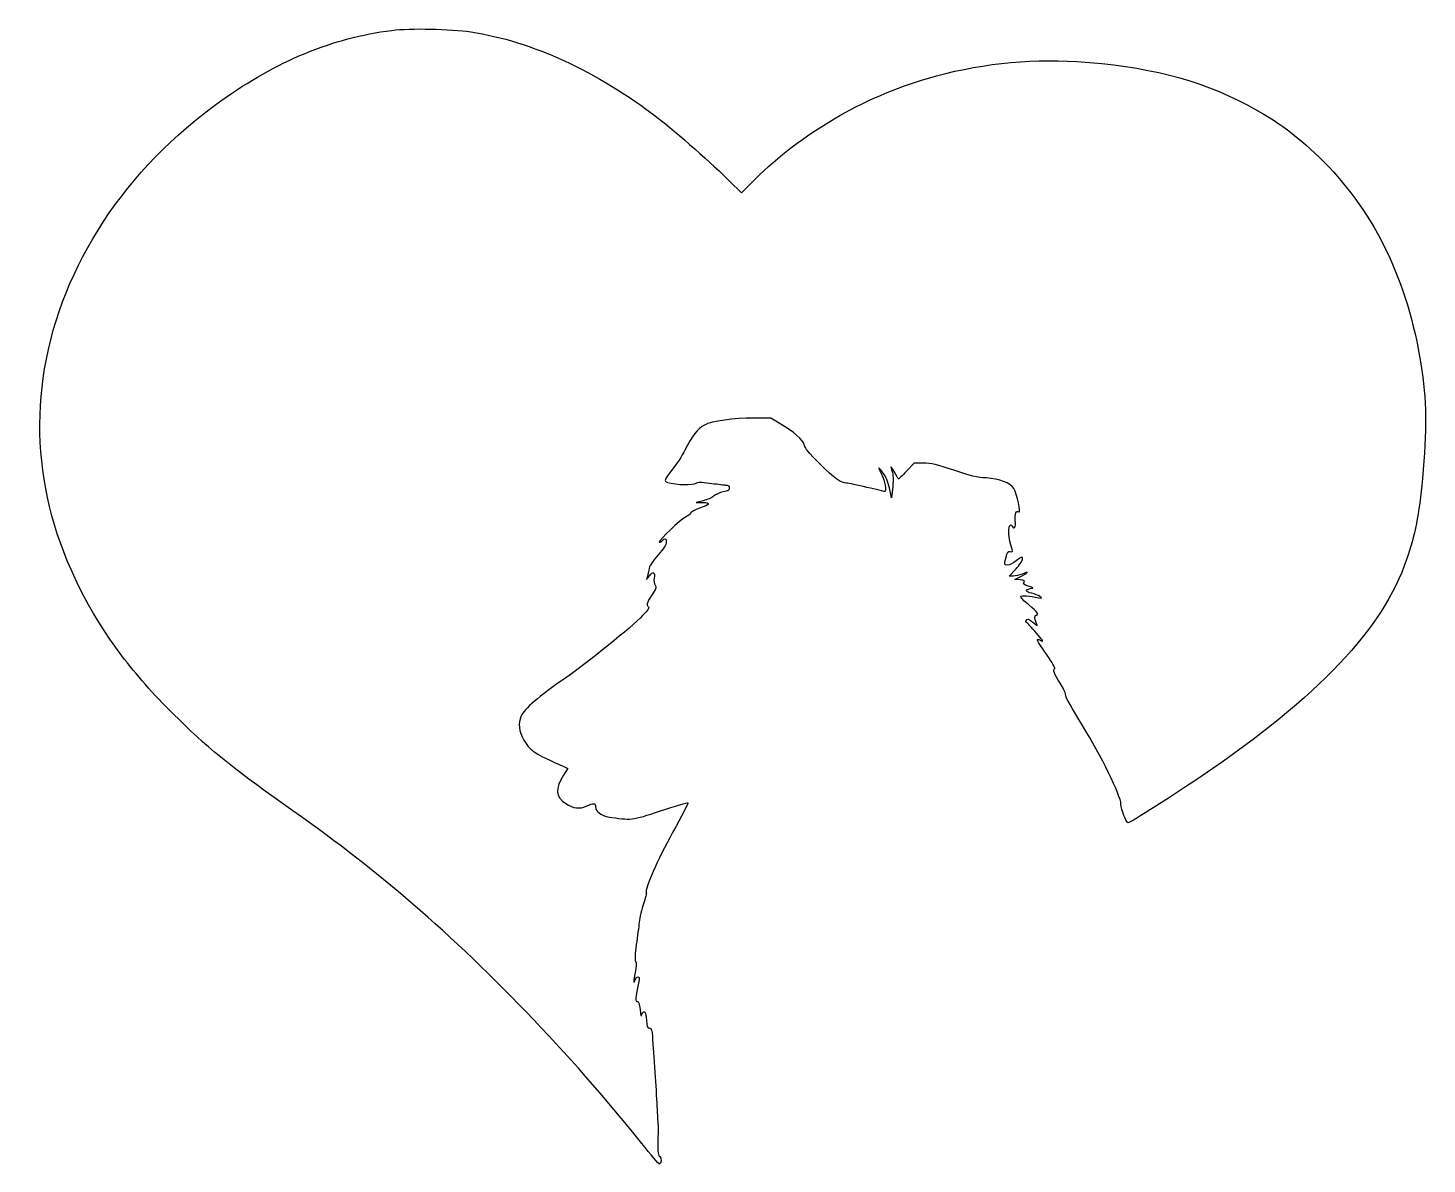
# Model space of a CAD drawing. Header units: centimetres. Extents: x -17.9 to 17.7, y -14.4 to 14.5.
import ezdxf

# ---------------------------------------------------------------- set-up
doc = ezdxf.new("R2010")
doc.units = ezdxf.units.CM
doc.header["$MEASUREMENT"] = 0
doc.layers.add('Layer 1', color=7, linetype='Continuous')

msp = doc.modelspace()

# ---------------------------------------------------------------- linework, layer by layer
at = {"layer": 'Layer 1'}
msp.add_open_spline([(-8.67833, 14.39686), (-10.19175, 14.20283), (-11.5958, 13.62428), (-13.02808, 12.60122), (-13.02808, 12.60122), (-15.45872, 10.86908), (-17.06386, 8.42786), (-17.51189, 5.78555), (-17.51189, 5.78555), (-17.93522, 3.29141), (-17.24731, 0.74436), (-15.54339, -1.51695), (-15.54339, -1.51695), (-15.18356, -1.99673), (-14.75317, -2.48356), (-14.23458, -2.99862), (-14.23458, -2.99862), (-13.41966, -3.81354), (-12.75997, -4.35329), (-11.43, -5.29168), (-11.43, -5.29168), (-10.15294, -6.19126), (-9.34861, -6.80862), (-8.32908, -7.67293), (-8.32908, -7.67293), (-6.32883, -9.36626), (-4.14161, -11.63815), (-2.31422, -13.92415), (-2.31422, -13.92415), (-2.08491, -14.21343), (-1.88383, -14.44626), (-1.86972, -14.44626), (-1.86972, -14.44626), (-1.81328, -14.44626), (-1.80269, -14.28751), (-1.85561, -14.25929), (-1.85561, -14.25929), (-1.90147, -14.23107), (-1.91205, -14.16051), (-1.905, -13.83243), (-1.905, -13.83243), (-1.89794, -13.61724), (-1.90147, -13.42321), (-1.905, -13.40557), (-1.905, -13.40557), (-1.91206, -13.3844), (-1.91911, -13.2574), (-1.92264, -13.12335), (-1.92264, -13.12335), (-1.92617, -12.98577), (-1.94733, -12.63652), (-1.9685, -12.34724), (-1.9685, -12.34724), (-1.98967, -12.05443), (-2.01789, -11.6311), (-2.032, -11.4018), (-2.032, -11.4018), (-2.05317, -11.03844), (-2.06375, -10.98905), (-2.12019, -10.98905), (-2.12019, -10.98905), (-2.17311, -10.98905), (-2.18722, -10.95377), (-2.19427, -10.78797), (-2.19427, -10.78797), (-2.20485, -10.57983), (-2.26483, -10.50575), (-2.31069, -10.64333), (-2.31069, -10.64333), (-2.33186, -10.70683), (-2.34597, -10.67861), (-2.36008, -10.5128), (-2.36008, -10.5128), (-2.37419, -10.37169), (-2.39536, -10.30466), (-2.42358, -10.31172), (-2.42358, -10.31172), (-2.48708, -10.3223), (-2.48355, -10.25175), (-2.37772, -9.76139), (-2.37772, -9.76139), (-2.35655, -9.65908), (-2.45533, -9.65556), (-2.48708, -9.75786), (-2.48708, -9.75786), (-2.53294, -9.9025), (-2.53294, -9.80019), (-2.48708, -9.57794), (-2.48708, -9.57794), (-2.45533, -9.42977), (-2.4518, -9.331), (-2.47297, -9.28866), (-2.47297, -9.28866), (-2.49414, -9.24985), (-2.48708, -9.10169), (-2.45533, -8.86533), (-2.45533, -8.86533), (-2.42711, -8.66425), (-2.39183, -8.40672), (-2.38125, -8.2903), (-2.38125, -8.2903), (-2.36714, -8.17388), (-2.31775, -7.96222), (-2.27189, -7.82463), (-2.27189, -7.82463), (-2.2225, -7.68352), (-2.19075, -7.55299), (-2.20133, -7.53888), (-2.20133, -7.53888), (-2.24719, -7.4648), (-1.90852, -6.69927), (-1.53105, -6.01488), (-1.53105, -6.01488), (-1.30527, -5.60566), (-1.12888, -5.26346), (-1.13947, -5.25288), (-1.13947, -5.25288), (-1.14653, -5.2423), (-1.46403, -5.33755), (-1.83797, -5.46102), (-1.83797, -5.46102), (-2.5788, -5.70796), (-2.5788, -5.70796), (-3.18205, -5.60919), (-3.18205, -5.60919), (-3.35491, -5.57744), (-3.49249, -5.46808), (-3.49249, -5.35872), (-3.49249, -5.35872), (-3.49249, -5.25641), (-3.53482, -5.25289), (-3.72885, -5.34108), (-3.72885, -5.34108), (-3.89818, -5.41869), (-4.04635, -5.40105), (-4.25096, -5.27405), (-4.25096, -5.27405), (-4.50849, -5.1153), (-4.52965, -4.87894), (-4.30388, -4.55438), (-4.30388, -4.55438), (-4.24391, -4.46266), (-4.19805, -4.38505), (-4.2051, -4.37799), (-4.2051, -4.37799), (-4.20863, -4.37446), (-4.34974, -4.31096), (-4.51554, -4.23688), (-4.51554, -4.23688), (-5.03412, -4.0111), (-5.17523, -3.9088), (-5.31282, -3.66538), (-5.31282, -3.66538), (-5.44688, -3.42549), (-5.46804, -3.24557), (-5.38338, -3.04449), (-5.38338, -3.04449), (-5.31282, -2.87516), (-4.91066, -2.52943), (-4.28624, -2.09905), (-4.28624, -2.09905), (-3.67241, -1.67572), (-2.57527, -0.79024), (-2.29657, -0.49391), (-2.29657, -0.49391), (-2.15193, -0.34222), (-2.11665, -0.28577), (-2.15193, -0.2646), (-2.15193, -0.2646), (-2.20837, -0.22932), (-2.16957, -0.11996), (-2.0214, 0.09523), (-2.0214, 0.09523), (-1.94732, 0.20459), (-1.94026, 0.23634), (-1.97554, 0.2822), (-1.97554, 0.2822), (-2.00376, 0.31395), (-2.01082, 0.38451), (-2.00023, 0.45859), (-2.00023, 0.45859), (-1.97554, 0.61734), (-2.0214, 0.64203), (-2.12017, 0.52209), (-2.12017, 0.52209), (-2.12017, 0.52209), (-2.19778, 0.42331), (-2.19778, 0.42331), (-2.19778, 0.42331), (-2.19778, 0.42331), (-2.17309, 0.5115), (-2.17309, 0.5115), (-2.17309, 0.5115), (-2.15898, 0.56089), (-2.13428, 0.65261), (-2.1237, 0.71611), (-2.1237, 0.71611), (-2.10959, 0.78314), (-2.01787, 0.92072), (-1.89439, 1.05478), (-1.89439, 1.05478), (-1.76033, 1.20647), (-1.69331, 1.31231), (-1.69331, 1.37228), (-1.69331, 1.37228), (-1.69331, 1.47811), (-1.718, 1.48517), (-1.8062, 1.40403), (-1.8062, 1.40403), (-1.84148, 1.37228), (-1.8697, 1.3617), (-1.8697, 1.37934), (-1.8697, 1.37934), (-1.8697, 1.43578), (-1.32995, 1.94731), (-1.20648, 2.00728), (-1.20648, 2.00728), (-1.14298, 2.04256), (-1.08301, 2.08842), (-1.07242, 2.11311), (-1.07242, 2.11311), (-1.06184, 2.14133), (-0.95953, 2.19425), (-0.84664, 2.23658), (-0.84664, 2.23658), (-0.575, 2.33536), (-0.55031, 2.38122), (-0.7655, 2.38475), (-0.7655, 2.38475), (-0.7655, 2.38475), (-0.93483, 2.38828), (-0.93483, 2.38828), (-0.93483, 2.38828), (-0.93483, 2.38828), (-0.75139, 2.43061), (-0.75139, 2.43061), (-0.75139, 2.43061), (-0.65261, 2.45178), (-0.53267, 2.50469), (-0.48681, 2.54703), (-0.48681, 2.54703), (-0.44095, 2.58584), (-0.33512, 2.63522), (-0.24692, 2.65286), (-0.24692, 2.65286), (-0.12345, 2.67755), (-0.08817, 2.69872), (-0.08817, 2.75164), (-0.08817, 2.75164), (-0.08817, 2.80456), (-0.11639, 2.82572), (-0.194, 2.82925), (-0.194, 2.82925), (-0.25044, 2.83631), (-0.43036, 2.85747), (-0.59264, 2.87864), (-0.59264, 2.87864), (-0.80783, 2.90686), (-0.89603, 2.90686), (-0.93131, 2.87864), (-0.93131, 2.87864), (-1.00539, 2.81867), (-1.42167, 2.82925), (-1.66509, 2.89628), (-1.66509, 2.89628), (-1.76034, 2.9245), (-1.74623, 2.96331), (-1.53809, 3.22084), (-1.53809, 3.22084), (-1.43578, 3.35137), (-1.29115, 3.57362), (-1.21706, 3.71826), (-1.21706, 3.71826), (-1.03714, 4.08162), (-0.88898, 4.26859), (-0.72317, 4.35326), (-0.72317, 4.35326), (-0.52209, 4.45557), (0.02472, 4.53318), (0.53272, 4.53318), (0.53272, 4.53318), (0.53272, 4.53318), (0.97016, 4.53318), (0.97016, 4.53318), (0.97016, 4.53318), (0.97016, 4.53318), (1.1783, 4.40618), (1.1783, 4.40618), (1.1783, 4.40618), (1.56636, 4.17335), (1.79213, 3.97932), (1.81683, 3.85585), (1.81683, 3.85585), (1.83447, 3.77118), (1.94383, 3.63713), (2.20841, 3.37607), (2.20841, 3.37607), (2.60705, 2.98449), (2.75522, 2.87513), (2.8928, 2.87513), (2.8928, 2.87513), (2.94219, 2.87513), (3.17855, 2.82927), (3.41491, 2.7693), (3.41491, 2.7693), (3.6548, 2.71286), (3.85588, 2.66347), (3.86647, 2.66347), (3.86647, 2.66347), (3.91586, 2.66347), (3.86647, 2.94216), (3.79239, 3.09033), (3.79239, 3.09033), (3.74653, 3.18558), (3.71125, 3.26319), (3.71831, 3.26319), (3.71831, 3.26319), (3.72537, 3.26319), (3.77475, 3.20322), (3.8312, 3.13266), (3.8312, 3.13266), (3.88764, 3.05505), (3.95114, 2.90335), (3.98642, 2.75519), (3.98642, 2.75519), (3.98642, 2.75519), (4.04286, 2.50472), (4.04286, 2.50472), (4.04286, 2.50472), (4.04286, 2.50472), (4.07108, 2.79047), (4.07108, 2.79047), (4.07108, 2.79047), (4.08519, 2.96686), (4.08166, 3.10797), (4.0605, 3.17147), (4.0605, 3.17147), (3.997, 3.33022), (4.01817, 3.32669), (4.11342, 3.15736), (4.11342, 3.15736), (4.16281, 3.06917), (4.20867, 2.99155), (4.21573, 2.9845), (4.21573, 2.9845), (4.22279, 2.97744), (4.31451, 3.06564), (4.42034, 3.17853), (4.42034, 3.17853), (4.42034, 3.17853), (4.61437, 3.38667), (4.61437, 3.38667), (4.61437, 3.38667), (4.61437, 3.38667), (4.85426, 3.38314), (4.85426, 3.38314), (4.85426, 3.38314), (5.04829, 3.38314), (5.20351, 3.34786), (5.62684, 3.20322), (5.62684, 3.20322), (6.0537, 3.05858), (6.21245, 3.01978), (6.45587, 3.00919), (6.45587, 3.00919), (6.78043, 2.99155), (7.06618, 2.88219), (7.15437, 2.73755), (7.15437, 2.73755), (7.22845, 2.61408), (7.34134, 2.08491), (7.27784, 2.14488), (7.27784, 2.14488), (7.2214, 2.20485), (7.17201, 2.08844), (7.18965, 1.92263), (7.18965, 1.92263), (7.20376, 1.75682), (7.16496, 1.6898), (7.10851, 1.78152), (7.10851, 1.78152), (7.01679, 1.92616), (6.99209, 1.5381), (7.07323, 1.30527), (7.07323, 1.30527), (7.14026, 1.12535), (7.14026, 1.11477), (7.05912, 1.13594), (7.05912, 1.13594), (7.0062, 1.15005), (6.98856, 1.12183), (6.95329, 0.9913), (6.95329, 0.9913), (6.9039, 0.78669), (6.90037, 0.79374), (6.99915, 0.79374), (6.99915, 0.79374), (7.04501, 0.79374), (7.14026, 0.84313), (7.21434, 0.89957), (7.21434, 0.89957), (7.37309, 1.02304), (7.37309, 1.02304), (7.37309, 0.93838), (7.37309, 0.93838), (7.37309, 0.9031), (7.29548, 0.79021), (7.20376, 0.69144), (7.20376, 0.69144), (7.20376, 0.69144), (7.03443, 0.51152), (7.03443, 0.51152), (7.03443, 0.51152), (7.03443, 0.51152), (7.13321, 0.51152), (7.13321, 0.51152), (7.13321, 0.51152), (7.18965, 0.51152), (7.29196, 0.53621), (7.36252, 0.56444), (7.36252, 0.56444), (7.54596, 0.64205), (7.53891, 0.6103), (7.34488, 0.51152), (7.34488, 0.51152), (7.34488, 0.51152), (7.17907, 0.42333), (7.17907, 0.42333), (7.17907, 0.42333), (7.17907, 0.42333), (7.31313, 0.41275), (7.31313, 0.41275), (7.31313, 0.41275), (7.42249, 0.40217), (7.44013, 0.39158), (7.40838, 0.35278), (7.40838, 0.35278), (7.37663, 0.31397), (7.3978, 0.29634), (7.52127, 0.25753), (7.52127, 0.25753), (7.66944, 0.2152), (7.66944, 0.21167), (7.57066, 0.19403), (7.57066, 0.19403), (7.42602, 0.16934), (7.44719, 0.11289), (7.60947, 0.07409), (7.60947, 0.07409), (7.68355, 0.05645), (7.77528, 0.02117), (7.81408, -0.00705), (7.81408, -0.00705), (7.88111, -0.05644), (7.87758, -0.05997), (7.7788, -0.0388), (7.7788, -0.0388), (7.56008, 0.01059), (7.34488, 0.0247), (7.32724, -0.00705), (7.32724, -0.00705), (7.31666, -0.02469), (7.40838, -0.11994), (7.53538, -0.22224), (7.53538, -0.22224), (7.74705, -0.39863), (7.80702, -0.47624), (7.72588, -0.47624), (7.72588, -0.47624), (7.67649, -0.47624), (7.68002, -0.60324), (7.73294, -0.69849), (7.73294, -0.69849), (7.76822, -0.76552), (7.75763, -0.76199), (7.65886, -0.67732), (7.65886, -0.67732), (7.59536, -0.6244), (7.53186, -0.58207), (7.51422, -0.58207), (7.51422, -0.58207), (7.46836, -0.58207), (7.43661, -0.64557), (7.47541, -0.66674), (7.47541, -0.66674), (7.49305, -0.67732), (7.60594, -0.8008), (7.72941, -0.94191), (7.72941, -0.94191), (7.87052, -1.10066), (7.91991, -1.17474), (7.85994, -1.13594), (7.85994, -1.13594), (7.80702, -1.10419), (7.75763, -1.09008), (7.75058, -1.10419), (7.75058, -1.10419), (7.74, -1.1183), (7.84583, -1.28763), (7.98341, -1.47813), (7.98341, -1.47813), (8.12099, -1.67216), (8.21624, -1.83444), (8.19508, -1.84149), (8.19508, -1.84149), (8.13511, -1.86266), (8.18097, -1.98966), (8.33266, -2.21191), (8.33266, -2.21191), (8.40674, -2.32127), (8.46672, -2.45533), (8.46672, -2.50472), (8.46672, -2.50472), (8.46672, -2.56469), (8.63253, -2.86103), (8.90064, -3.29141), (8.90064, -3.29141), (9.36983, -4.0393), (9.87783, -5.07999), (9.87783, -5.29166), (9.87783, -5.29166), (9.87783, -5.41866), (10.01189, -5.76791), (10.06127, -5.76791), (10.06127, -5.76791), (10.10713, -5.76791), (11.26777, -5.0306), (11.94158, -4.57199), (11.94158, -4.57199), (14.92608, -2.54352), (16.53827, -0.83607), (17.14858, 0.93487), (17.14858, 0.93487), (17.36025, 1.54518), (17.46255, 2.07081), (17.55075, 2.99862), (17.55075, 2.99862), (17.66717, 4.21218), (17.65658, 5.00945), (17.51194, 5.90904), (17.51194, 5.90904), (17.1768, 8.00454), (16.34777, 9.73668), (15.04602, 11.04548), (15.04602, 11.04548), (14.41455, 11.68048), (13.84305, 12.10734), (13.0881, 12.50245), (13.0881, 12.50245), (11.84279, 13.15509), (10.50224, 13.49376), (8.75952, 13.60312), (8.75952, 13.60312), (7.47894, 13.68073), (6.1913, 13.53609), (4.95305, 13.17273), (4.95305, 13.17273), (3.31263, 12.69295), (1.72866, 11.76867), (0.57508, 10.61509), (0.57508, 10.61509), (0.57508, 10.61509), (0.21877, 10.25878), (0.21877, 10.25878), (0.21877, 10.25878), (0.21877, 10.25878), (-0.07756, 10.55511), (-0.07756, 10.55511), (-0.07756, 10.55511), (-0.45856, 10.94317), (-1.46045, 11.82864), (-1.89789, 12.16378), (-1.89789, 12.16378), (-3.47128, 13.36675), (-5.09758, 14.11464), (-6.66745, 14.35806), (-6.66745, 14.35806), (-7.17545, 14.43567), (-8.21262, 14.45684), (-8.67828, 14.39687), (-8.67828, 14.39687), (-8.67828, 14.39687), (-8.67833, 14.39686), (-8.67833, 14.39686)], degree=3, knots=[0, 0, 0, 0, 0.00680272, 0.00680272, 0.00680272, 0.00680272, 0.01360544, 0.01360544, 0.01360544, 0.01360544, 0.02040816, 0.02040816, 0.02040816, 0.02040816, 0.02721088, 0.02721088, 0.02721088, 0.02721088, 0.03401361, 0.03401361, 0.03401361, 0.03401361, 0.04081633, 0.04081633, 0.04081633, 0.04081633, 0.04761905, 0.04761905, 0.04761905, 0.04761905, 0.05442177, 0.05442177, 0.05442177, 0.05442177, 0.06122449, 0.06122449, 0.06122449, 0.06122449, 0.06802721, 0.06802721, 0.06802721, 0.06802721, 0.07482993, 0.07482993, 0.07482993, 0.07482993, 0.08163265, 0.08163265, 0.08163265, 0.08163265, 0.08843537, 0.08843537, 0.08843537, 0.08843537, 0.0952381, 0.0952381, 0.0952381, 0.0952381, 0.10204082, 0.10204082, 0.10204082, 0.10204082, 0.10884354, 0.10884354, 0.10884354, 0.10884354, 0.11564626, 0.11564626, 0.11564626, 0.11564626, 0.12244898, 0.12244898, 0.12244898, 0.12244898, 0.1292517, 0.1292517, 0.1292517, 0.1292517, 0.13605442, 0.13605442, 0.13605442, 0.13605442, 0.14285714, 0.14285714, 0.14285714, 0.14285714, 0.14965986, 0.14965986, 0.14965986, 0.14965986, 0.15646259, 0.15646259, 0.15646259, 0.15646259, 0.16326531, 0.16326531, 0.16326531, 0.16326531, 0.17006803, 0.17006803, 0.17006803, 0.17006803, 0.17687075, 0.17687075, 0.17687075, 0.17687075, 0.18367347, 0.18367347, 0.18367347, 0.18367347, 0.19047619, 0.19047619, 0.19047619, 0.19047619, 0.19727891, 0.19727891, 0.19727891, 0.19727891, 0.20408163, 0.20408163, 0.20408163, 0.20408163, 0.21088435, 0.21088435, 0.21088435, 0.21088435, 0.21768707, 0.21768707, 0.21768707, 0.21768707, 0.2244898, 0.2244898, 0.2244898, 0.2244898, 0.23129252, 0.23129252, 0.23129252, 0.23129252, 0.23809524, 0.23809524, 0.23809524, 0.23809524, 0.24489796, 0.24489796, 0.24489796, 0.24489796, 0.25170068, 0.25170068, 0.25170068, 0.25170068, 0.2585034, 0.2585034, 0.2585034, 0.2585034, 0.26530612, 0.26530612, 0.26530612, 0.26530612, 0.27210884, 0.27210884, 0.27210884, 0.27210884, 0.27891156, 0.27891156, 0.27891156, 0.27891156, 0.28571429, 0.28571429, 0.28571429, 0.28571429, 0.29251701, 0.29251701, 0.29251701, 0.29251701, 0.29931973, 0.29931973, 0.29931973, 0.29931973, 0.30612245, 0.30612245, 0.30612245, 0.30612245, 0.31292517, 0.31292517, 0.31292517, 0.31292517, 0.31972789, 0.31972789, 0.31972789, 0.31972789, 0.32653061, 0.32653061, 0.32653061, 0.32653061, 0.33333333, 0.33333333, 0.33333333, 0.33333333, 0.34013605, 0.34013605, 0.34013605, 0.34013605, 0.34693878, 0.34693878, 0.34693878, 0.34693878, 0.3537415, 0.3537415, 0.3537415, 0.3537415, 0.36054422, 0.36054422, 0.36054422, 0.36054422, 0.36734694, 0.36734694, 0.36734694, 0.36734694, 0.37414966, 0.37414966, 0.37414966, 0.37414966, 0.38095238, 0.38095238, 0.38095238, 0.38095238, 0.3877551, 0.3877551, 0.3877551, 0.3877551, 0.39455782, 0.39455782, 0.39455782, 0.39455782, 0.40136054, 0.40136054, 0.40136054, 0.40136054, 0.40816327, 0.40816327, 0.40816327, 0.40816327, 0.41496599, 0.41496599, 0.41496599, 0.41496599, 0.42176871, 0.42176871, 0.42176871, 0.42176871, 0.42857143, 0.42857143, 0.42857143, 0.42857143, 0.43537415, 0.43537415, 0.43537415, 0.43537415, 0.44217687, 0.44217687, 0.44217687, 0.44217687, 0.44897959, 0.44897959, 0.44897959, 0.44897959, 0.45578231, 0.45578231, 0.45578231, 0.45578231, 0.46258503, 0.46258503, 0.46258503, 0.46258503, 0.46938776, 0.46938776, 0.46938776, 0.46938776, 0.47619048, 0.47619048, 0.47619048, 0.47619048, 0.4829932, 0.4829932, 0.4829932, 0.4829932, 0.48979592, 0.48979592, 0.48979592, 0.48979592, 0.49659864, 0.49659864, 0.49659864, 0.49659864, 0.50340136, 0.50340136, 0.50340136, 0.50340136, 0.51020408, 0.51020408, 0.51020408, 0.51020408, 0.5170068, 0.5170068, 0.5170068, 0.5170068, 0.52380952, 0.52380952, 0.52380952, 0.52380952, 0.53061224, 0.53061224, 0.53061224, 0.53061224, 0.53741497, 0.53741497, 0.53741497, 0.53741497, 0.54421769, 0.54421769, 0.54421769, 0.54421769, 0.55102041, 0.55102041, 0.55102041, 0.55102041, 0.55782313, 0.55782313, 0.55782313, 0.55782313, 0.56462585, 0.56462585, 0.56462585, 0.56462585, 0.57142857, 0.57142857, 0.57142857, 0.57142857, 0.57823129, 0.57823129, 0.57823129, 0.57823129, 0.58503401, 0.58503401, 0.58503401, 0.58503401, 0.59183673, 0.59183673, 0.59183673, 0.59183673, 0.59863946, 0.59863946, 0.59863946, 0.59863946, 0.60544218, 0.60544218, 0.60544218, 0.60544218, 0.6122449, 0.6122449, 0.6122449, 0.6122449, 0.61904762, 0.61904762, 0.61904762, 0.61904762, 0.62585034, 0.62585034, 0.62585034, 0.62585034, 0.63265306, 0.63265306, 0.63265306, 0.63265306, 0.63945578, 0.63945578, 0.63945578, 0.63945578, 0.6462585, 0.6462585, 0.6462585, 0.6462585, 0.65306122, 0.65306122, 0.65306122, 0.65306122, 0.65986395, 0.65986395, 0.65986395, 0.65986395, 0.66666667, 0.66666667, 0.66666667, 0.66666667, 0.67346939, 0.67346939, 0.67346939, 0.67346939, 0.68027211, 0.68027211, 0.68027211, 0.68027211, 0.68707483, 0.68707483, 0.68707483, 0.68707483, 0.69387755, 0.69387755, 0.69387755, 0.69387755, 0.70068027, 0.70068027, 0.70068027, 0.70068027, 0.70748299, 0.70748299, 0.70748299, 0.70748299, 0.71428571, 0.71428571, 0.71428571, 0.71428571, 0.72108844, 0.72108844, 0.72108844, 0.72108844, 0.72789116, 0.72789116, 0.72789116, 0.72789116, 0.73469388, 0.73469388, 0.73469388, 0.73469388, 0.7414966, 0.7414966, 0.7414966, 0.7414966, 0.74829932, 0.74829932, 0.74829932, 0.74829932, 0.75510204, 0.75510204, 0.75510204, 0.75510204, 0.76190476, 0.76190476, 0.76190476, 0.76190476, 0.76870748, 0.76870748, 0.76870748, 0.76870748, 0.7755102, 0.7755102, 0.7755102, 0.7755102, 0.78231293, 0.78231293, 0.78231293, 0.78231293, 0.78911565, 0.78911565, 0.78911565, 0.78911565, 0.79591837, 0.79591837, 0.79591837, 0.79591837, 0.80272109, 0.80272109, 0.80272109, 0.80272109, 0.80952381, 0.80952381, 0.80952381, 0.80952381, 0.81632653, 0.81632653, 0.81632653, 0.81632653, 0.82312925, 0.82312925, 0.82312925, 0.82312925, 0.82993197, 0.82993197, 0.82993197, 0.82993197, 0.83673469, 0.83673469, 0.83673469, 0.83673469, 0.84353741, 0.84353741, 0.84353741, 0.84353741, 0.85034014, 0.85034014, 0.85034014, 0.85034014, 0.85714286, 0.85714286, 0.85714286, 0.85714286, 0.86394558, 0.86394558, 0.86394558, 0.86394558, 0.8707483, 0.8707483, 0.8707483, 0.8707483, 0.87755102, 0.87755102, 0.87755102, 0.87755102, 0.88435374, 0.88435374, 0.88435374, 0.88435374, 0.89115646, 0.89115646, 0.89115646, 0.89115646, 0.89795918, 0.89795918, 0.89795918, 0.89795918, 0.9047619, 0.9047619, 0.9047619, 0.9047619, 0.91156463, 0.91156463, 0.91156463, 0.91156463, 0.91836735, 0.91836735, 0.91836735, 0.91836735, 0.92517007, 0.92517007, 0.92517007, 0.92517007, 0.93197279, 0.93197279, 0.93197279, 0.93197279, 0.93877551, 0.93877551, 0.93877551, 0.93877551, 0.94557823, 0.94557823, 0.94557823, 0.94557823, 0.95238095, 0.95238095, 0.95238095, 0.95238095, 0.95918367, 0.95918367, 0.95918367, 0.95918367, 0.96598639, 0.96598639, 0.96598639, 0.96598639, 0.97278912, 0.97278912, 0.97278912, 0.97278912, 0.97959184, 0.97959184, 0.97959184, 0.97959184, 0.98639456, 0.98639456, 0.98639456, 0.98639456, 1, 1, 1, 1], dxfattribs=at)

doc.saveas('drawing.dxf')
